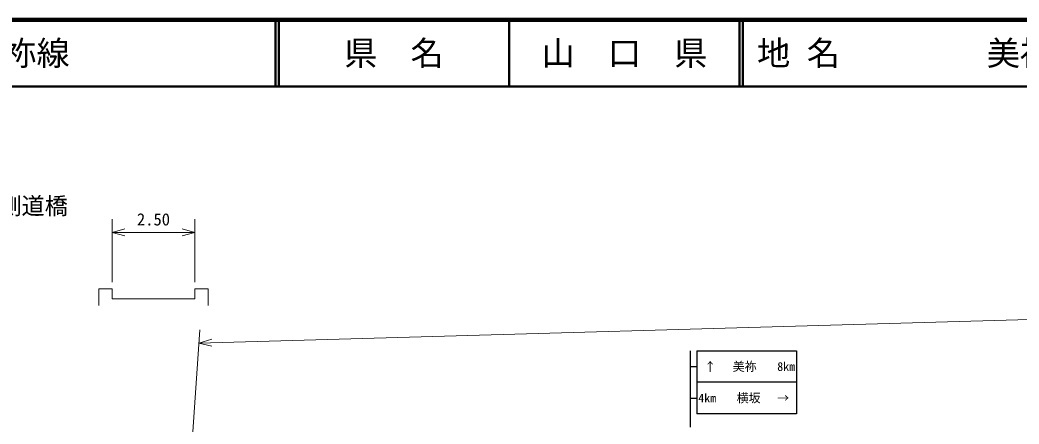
# Model space of a CAD drawing. Units: millimetres, scale not verified, with parts at other scales. Extents: x 40000 to 680000, y 20000 to 380000.
# Drawn here: x 259242 to 409872, y 319106 to 380000 of the extents above; entities that cross this region are included whole.
import ezdxf
from ezdxf.enums import TextEntityAlignment as Align

# ---------------------------------------------------------------- set-up
doc = ezdxf.new("R2010")
doc.units = ezdxf.units.MM
doc.header["$LTSCALE"] = 1000
for name, color, linetype, lineweight in [('S-STR-HTXT', 7, 'Continuous', 13), ('S-STR-STRC', 7, 'Continuous', 25), ('S-TTL', 2, 'Continuous', 140), ('S-TTL-LINE', 7, 'Continuous', 50)]:
    doc.layers.add(name, color=color, linetype=linetype, lineweight=lineweight)
doc.layers.add('S-TTL-TXT', color=7, linetype='Continuous')
doc.styles.add('ＭＳ ゴシック', font='')
doc.styles.get('ＭＳ ゴシック').set_extended_font_data('MS Gothic')

msp = doc.modelspace()

# ---------------------------------------------------------------- linework, layer by layer
at = {"layer": 'S-STR-HTXT'}
for p, q in [((273120, 340486), (273120, 349986)), ((285620, 340486), (285620, 349986)), ((275052, 348504), (273120, 347986)), ((273120, 347986), (285620, 347986)), ((273120, 347986), (275052, 347469)), ((285620, 347986), (283688, 348504)), ((283688, 347469), (285620, 347986)), ((271120, 339486), (273120, 339486)), ((271120, 339486), (271120, 336986)), ((273120, 337986), (273120, 339486)), ((285620, 337986), (285620, 339486)), ((285620, 339486), (287620, 339486)), ((286231, 331296), (572425, 339467)), ((287620, 339486), (287620, 336986)), ((273120, 337986), (285620, 337986)), ((284205, 302220), (286371, 333292)), ((288148, 331869), (286231, 331296)), ((286231, 331296), (288177, 330834))]:
    msp.add_line(p, q, dxfattribs=at)
at = {"layer": 'S-STR-STRC'}
for p, q in [((360310, 330141), (360310, 318641)), ((361310, 330141), (376310, 330141)), ((361310, 330141), (361310, 320641)), ((376310, 330141), (376310, 320641)), ((360310, 327766), (361310, 327766)), ((376310, 325391), (361310, 325391)), ((360310, 323016), (361310, 323016)), ((376310, 320641), (361310, 320641))]:
    msp.add_line(p, q, dxfattribs=at)
at = {"layer": 'S-TTL'}
msp.add_line((680000, 380000), (40000, 380000), dxfattribs=at)
at = {"layer": 'S-TTL-LINE'}
for p, q in [((297750, 380000), (297750, 370000)), ((298250, 380000), (298250, 370000)), ((333000, 380000), (333000, 370000)), ((367750, 380000), (367750, 370000)), ((368250, 380000), (368250, 370000)), ((40000, 370000), (680000, 370000))]:
    msp.add_line(p, q, dxfattribs=at)

# ---------------------------------------------------------------- texts
at = {"layer": 'S-STR-HTXT', "style": 'ＭＳ ゴシック'}
msp.add_text('橋名\u3000\u3000\u3000松ヶ瀬橋側道橋', height=2566, dxfattribs=at).set_placement((224465, 349932), align=Align.BOTTOM_LEFT)
msp.add_text('2.50', height=1833, dxfattribs=at).set_placement((279370, 348486), align=Align.BOTTOM_CENTER)
at = {"layer": 'S-STR-STRC', "style": 'ＭＳ ゴシック'}
for s, p in [('↑', (363310, 327766)), ('美祢', (368510, 327766)), ('横坂', (369110, 323016)), ('→', (374310, 323016))]:
    msp.add_text(s, height=1320, dxfattribs=at).set_placement(p, align=Align.MIDDLE_CENTER)
msp.add_text('8km', height=1320, dxfattribs=at).set_placement((376110, 327766), align=Align.MIDDLE_RIGHT)
msp.add_text('4km', height=1320, dxfattribs=at).set_placement((361510, 323016), align=Align.MIDDLE_LEFT)
at = {"layer": 'S-TTL-TXT', "style": 'ＭＳ ゴシック'}
for s, p in [('主要地方道下関美祢線', (216734, 375000)), ('地 名', (370380, 375000)), ('美祢市東厚保町川東', (405024, 375000))]:
    msp.add_text(s, height=3666, dxfattribs=at).set_placement(p, align=Align.MIDDLE_LEFT)
for s, p in [('県\u3000名', (315625, 375000)), ('山\u3000口\u3000県', (350375, 375000))]:
    msp.add_text(s, height=3666, dxfattribs=at).set_placement(p, align=Align.MIDDLE_CENTER)

doc.saveas('drawing.dxf')
